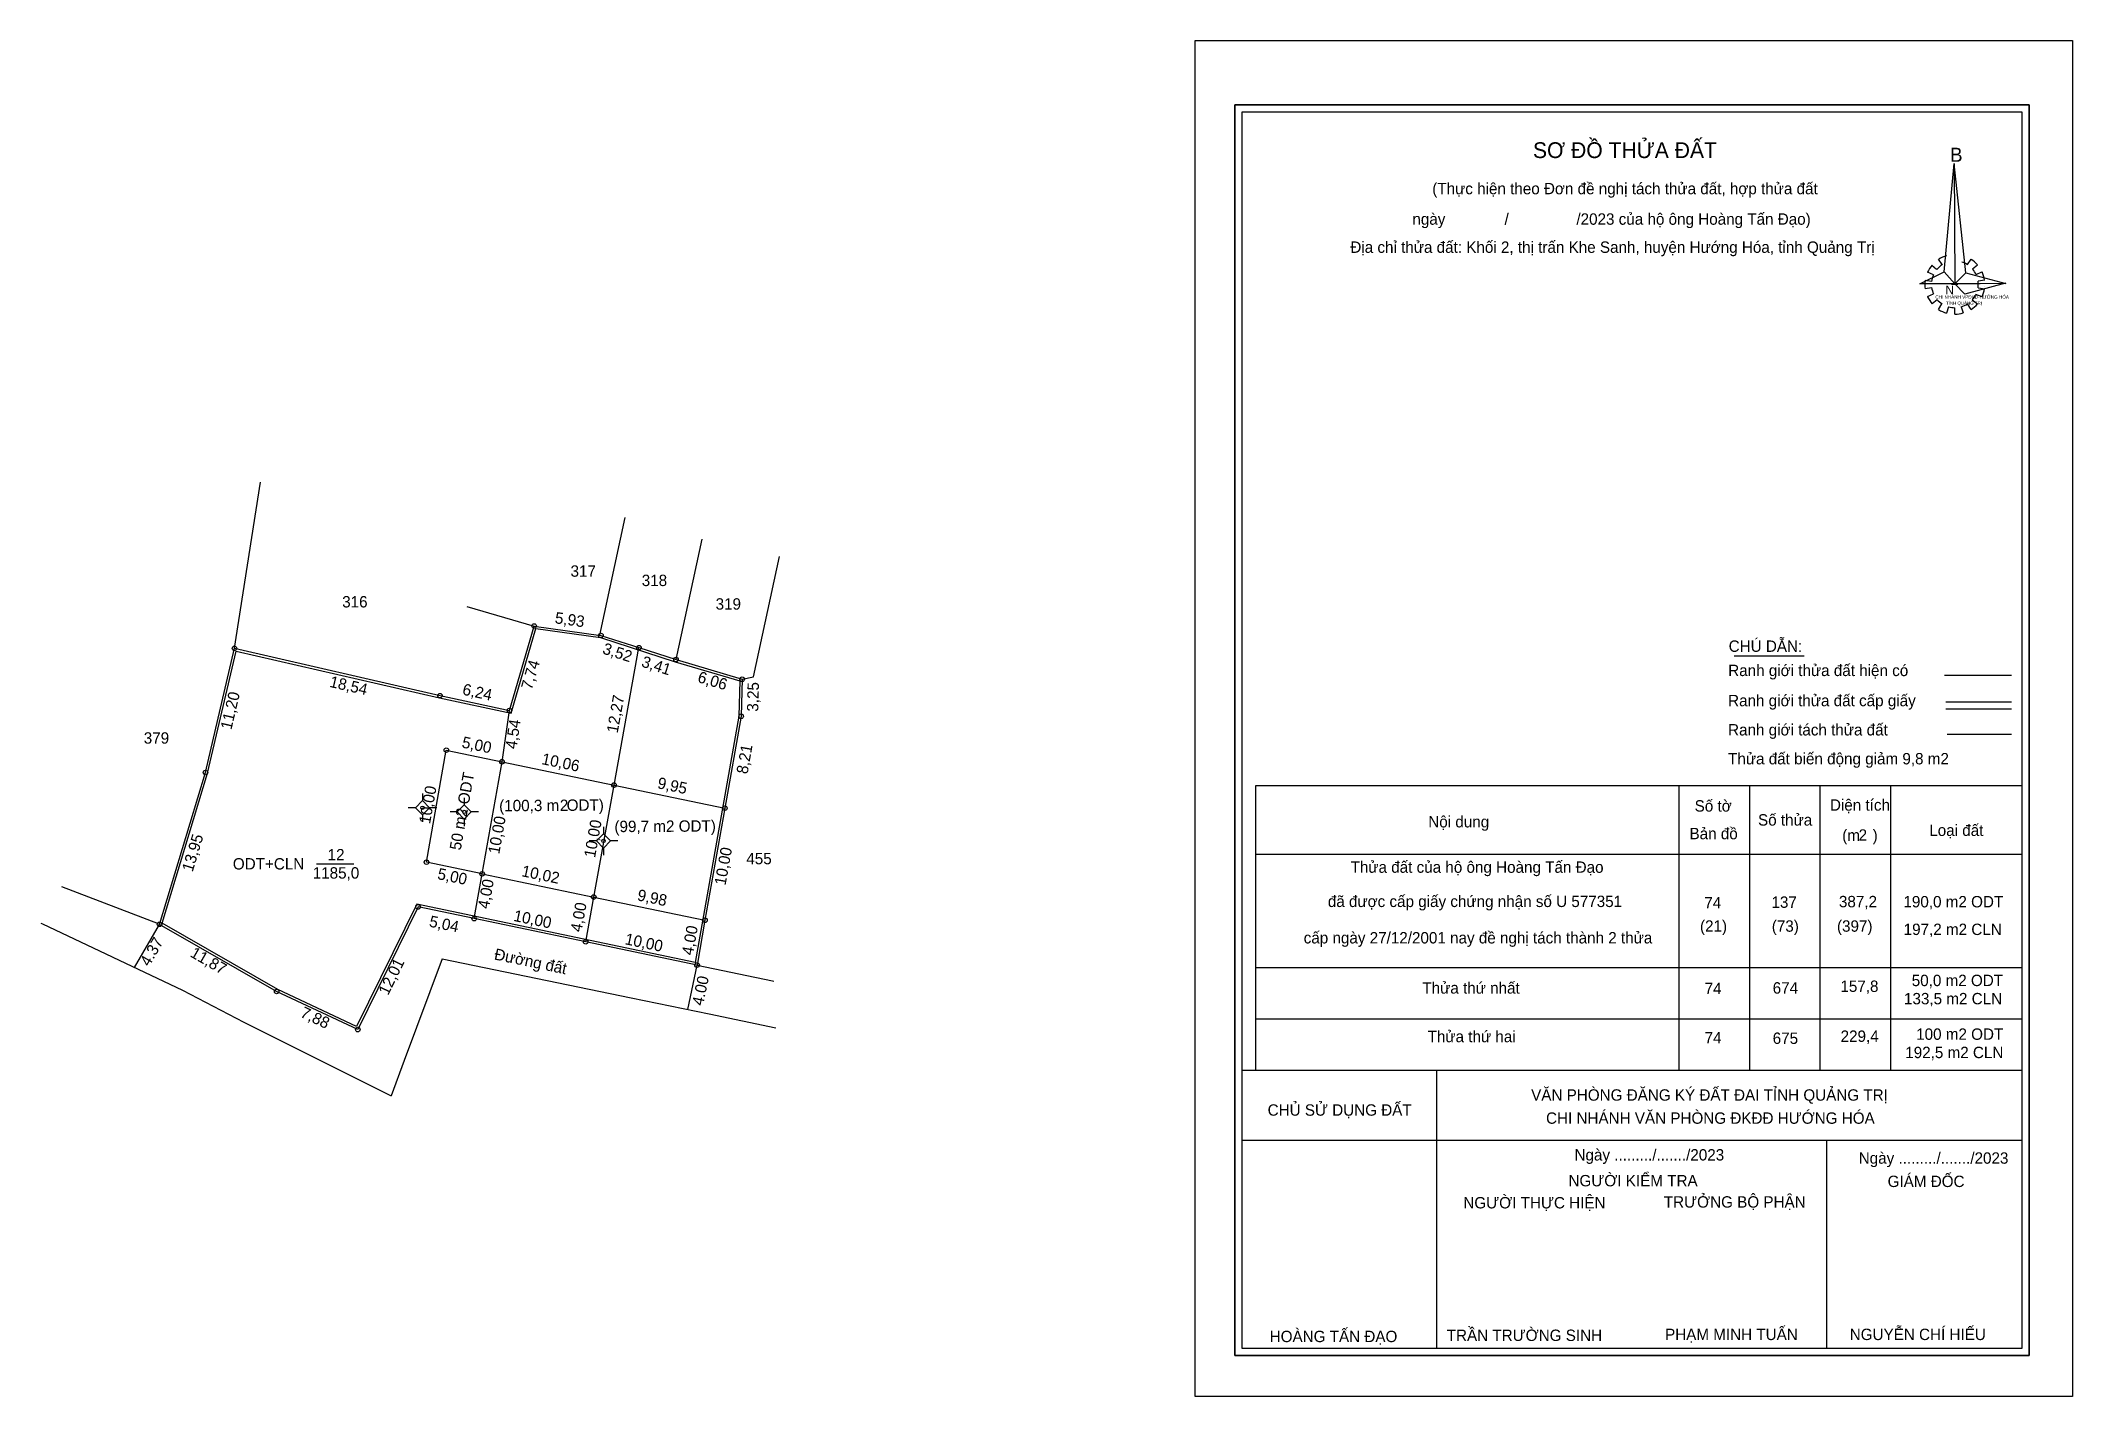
# Model space of a CAD drawing. Extents: x -189 to -10, y -57 to 62.
import ezdxf

# ---------------------------------------------------------------- set-up
doc = ezdxf.new("R2010")
doc.units = 0
for name, color, linetype in [('Level 1', 7, 'Continuous'), ('Level 10', 7, 'Continuous'), ('Level 11', 7, 'Continuous'), ('Level 14', 7, 'Continuous'), ('Level 16', 7, 'Continuous'), ('Level 2', 7, 'Continuous'), ('Level 20', 7, 'Continuous'), ('Level 36', 7, 'Continuous'), ('Level 49', 7, 'Continuous'), ('Level 5', 7, 'Continuous'), ('Level 62', 7, 'Continuous'), ('Level 63', 7, 'Continuous'), ('Level 7', 7, 'Continuous')]:
    doc.layers.add(name, color=color, linetype=linetype)

msp = doc.modelspace()

# ---------------------------------------------------------------- linework, layer by layer
at = {"layer": 'Level 1'}
for p, q in [((-14.2, -53.35), (-14.2, 56.6)), ((-21.84, 42.54), (-22.15, 43.01)), ((-19.61, 42.54), (-19.3, 43.01)), ((-23.34, 41.17), (-22.78, 41.08)), ((-22.61, 41.65), (-23.12, 41.87)), ((-22.75, 42.51), (-22.32, 42.13)), ((-18.74, 42.51), (-19.16, 42.15)), ((-18.85, 41.67), (-18.34, 41.92)), ((-18.1, 41.17), (-18.68, 41.08)), ((-22.78, 40.51), (-23.34, 40.42)), ((-23.12, 39.73), (-22.61, 39.98)), ((-22.27, 39.44), (-22.71, 39.09)), ((-21.01, 40.83), (-20.46, 40.83)), ((-19.19, 39.44), (-18.73, 39.1)), ((-18.33, 39.71), (-18.87, 39.92)), ((-18.68, 40.51), (-18.1, 40.42)), ((-18.1, 40.64), (-18.1, 40.64)), ((-18.1, 40.64), (-18.1, 40.64)), ((-22.15, 38.61), (-21.86, 39.11)), ((-21.28, 38.84), (-21.45, 38.29)), ((-20.73, 38.2), (-20.73, 38.75)), ((-20.17, 38.84), (-20, 38.3)), ((-19.3, 38.61), (-19.61, 39.09))]:
    msp.add_line(p, q, dxfattribs=at)
msp.add_lwpolyline([(-14.2, 56.6), (-83.99, 56.6), (-83.99, -53.35), (-14.2, -53.35)], dxfattribs=at)
for points in [[(-20.77, 51.42), (-20.73, 40.85), (-21.65, 41.9)], [(-20.77, 51.42), (-20.73, 40.85), (-19.76, 41.83)], [(-23.81, 40.85), (-21.65, 41.9), (-20.73, 40.85)], [(-16.23, 40.89), (-20.73, 40.85), (-19.76, 41.83)], [(-16.26, 40.9), (-19.84, 39.94), (-20.73, 40.85)]]:
    msp.add_lwpolyline(points, close=True, dxfattribs=at)
for centre, major_axis, start_param, end_param in [((-20.72, 40.81), (2.63, 0), 1.84956, 2.139009), ((-20.72, 40.81), (2.63, 0), 0.710562, 0.996872), ((-20.74, 40.78), (2.21, -1.43), 3.569886, 3.856919), ((-20.72, 40.81), (2.63, 0), 2.439582, 2.724002), ((-20.72, 40.81), (2.06, 0), 2.723685, 3.015158), ((-20.72, 40.81), (2.06, 0), 2.133735, 2.444963), ((-20.72, 40.81), (2.06, 0), 1.002709, 1.275562), ((-20.72, 40.81), (2.06, 0), 0.426784, 0.706465), ((-20.72, 40.81), (2.06, 0), 6.135584, 6.416185), ((-20.72, 40.81), (2.63, 0), 0.139051, 0.433933), ((-20.72, 40.81), (2.63, 0), 3.569886, 3.856919), ((-20.72, 40.81), (2.06, 0), 3.2823, 3.561051), ((-20.72, 40.81), (2.06, 0), 3.860776, 4.132583), ((-20.72, 40.81), (2.06, 0), 5.549695, 5.830716), ((-20.72, 40.81), (2.63, 0), 5.849798, 6.138396), ((-20.74, 40.8), (2.63, 0), 4.147091, 4.436593), ((-20.72, 40.81), (2.06, 0), 4.438547, 4.71314), ((-20.72, 40.81), (2.63, 0), 4.71301, 4.997611), ((-20.72, 40.81), (2.06, 0), 4.990871, 5.284602), ((-20.72, 40.81), (2.63, 0), 5.285614, 5.570855)]:
    msp.add_ellipse(centre, major_axis=major_axis, ratio=0.995001, start_param=start_param, end_param=end_param, dxfattribs=at)
at = {"layer": 'Level 10'}
for p, q in [((-138.57, -3.2), (-136.38, 8.88)), ((-148.41, -1.15), (-147.76, 3.35)), ((-150.16, -11), (-148.41, -1.15)), ((-140.35, -13.04), (-138.57, -3.2)), ((-150.86, -14.94), (-150.16, -11)), ((-141.06, -16.98), (-140.35, -13.04))]:
    msp.add_line(p, q, dxfattribs=at)
msp.add_lwpolyline([(-127.31, 6.1), (-127.39, 2.85), (-128.83, -5.23), (-130.58, -15.08), (-131.27, -19.02), (-141.06, -16.98), (-150.86, -14.94), (-155.79, -13.91), (-161.09, -24.69), (-168.22, -21.34), (-178.52, -15.44), (-174.48, -2.09), (-171.93, 8.82), (-153.86, 4.66), (-147.76, 3.35), (-145.59, 10.78), (-139.72, 9.95), (-136.38, 8.88), (-133.12, 7.83), (-127.31, 6.1)], dxfattribs=at)
at = {"layer": 'Level 11'}
for p, q in [((-156.03, -5.19), (-156.65, -5.19)), ((-155.4, -4.56), (-156.03, -5.19)), ((-156.03, -5.19), (-155.4, -5.81)), ((-155.4, -3.94), (-155.4, -4.56)), ((-154.78, -5.19), (-155.4, -4.56)), ((-155.4, -5.81), (-154.78, -5.19)), ((-154.15, -5.19), (-154.78, -5.19)), ((-151.73, -4.94), (-152.36, -5.56)), ((-151.73, -4.31), (-151.73, -4.94)), ((-151.11, -5.56), (-151.73, -4.94)), ((-155.4, -5.81), (-155.4, -6.44)), ((-152.36, -5.56), (-152.98, -5.56)), ((-152.36, -5.56), (-151.73, -6.19)), ((-151.73, -6.19), (-151.11, -5.56)), ((-151.73, -6.19), (-151.73, -6.81)), ((-150.48, -5.56), (-151.11, -5.56)), ((-139.49, -6.86), (-139.49, -7.49)), ((-140.12, -8.11), (-140.74, -8.11)), ((-139.49, -7.49), (-140.12, -8.11)), ((-140.12, -8.11), (-139.49, -8.74)), ((-138.87, -8.11), (-139.49, -7.49)), ((-139.49, -8.74), (-138.87, -8.11)), ((-139.49, -8.74), (-139.49, -9.36)), ((-138.24, -8.11), (-138.87, -8.11))]:
    msp.add_line(p, q, dxfattribs=at)
for centre in [(-155.4, -5.19), (-151.73, -5.56), (-139.49, -8.11)]:
    msp.add_circle(centre, 0.15, dxfattribs=at)
at = {"layer": 'Level 14'}
for p, q in [((-148.41, -1.15), (-138.57, -3.2)), ((-138.57, -3.2), (-128.83, -5.23)), ((-150.16, -11), (-140.35, -13.04)), ((-140.35, -13.04), (-130.58, -15.08))]:
    msp.add_line(p, q, dxfattribs=at)
msp.add_lwpolyline([(-150.16, -11), (-155.05, -9.98), (-153.31, -0.13), (-148.41, -1.15)], dxfattribs=at)
at = {"layer": 'Level 16'}
for p, q in [((-171.93, 8.82), (-169.65, 23.42)), ((-139.83, 9.97), (-137.58, 20.32)), ((-133.12, 7.83), (-130.83, 18.42)), ((-151.5, 12.5), (-145.59, 10.78)), ((-40.13, 8.15), (-33.97, 8.15)), ((-187.14, -12.12), (-178.64, -15.37))]:
    msp.add_line(p, q, dxfattribs=at)
for points in [[(-127.31, 6.1), (-126.3, 6.31), (-124.01, 16.9)], [(-188.96, -15.34), (-188.8, -15.41), (-176.49, -21.22), (-171.1, -24.03), (-158.16, -30.52)], [(-153.67, -18.46), (-137.06, -21.9), (-130.21, -23.32), (-124.34, -24.54)], [(-131.27, -19.02), (-124.63, -20.41), (-124.52, -20.43)]]:
    msp.add_lwpolyline(points, dxfattribs=at)
msp.add_lwpolyline([(-127.52, 5.95), (-127.59, 2.87), (-131.44, -18.78), (-155.91, -13.68), (-161.19, -24.42), (-168.13, -21.16), (-178.29, -15.34), (-174.29, -2.14), (-171.78, 8.58), (-153.91, 4.47), (-147.62, 3.12), (-145.45, 10.56), (-139.77, 9.76), (-133.18, 7.64)], close=True, dxfattribs=at)
at = {"layer": 'Level 2'}
msp.add_lwpolyline([(-87.48, 62.23), (-10.39, 62.23), (-10.39, -56.93), (-87.48, -56.93)], close=True, dxfattribs=at)
at = {"layer": 'Level 20'}
for centre in [(-145.59, 10.78), (-171.93, 8.82), (-139.72, 9.95), (-136.38, 8.88), (-136.38, 8.88), (-133.12, 7.83), (-127.31, 6.1), (-127.31, 6.1), (-153.86, 4.66), (-147.76, 3.35), (-147.76, 3.35), (-127.39, 2.85), (-153.31, -0.13), (-148.41, -1.15), (-148.41, -1.15), (-174.48, -2.09), (-138.57, -3.2), (-138.57, -3.2), (-128.83, -5.23), (-155.05, -9.98), (-150.16, -11), (-150.16, -11), (-155.79, -13.91), (-140.35, -13.04), (-140.35, -13.04), (-178.52, -15.44), (-150.86, -14.94), (-150.86, -14.94), (-130.58, -15.08), (-141.06, -16.98), (-141.06, -16.98), (-131.27, -19.02), (-168.22, -21.34), (-161.09, -24.69)]:
    msp.add_circle(centre, 0.2, dxfattribs=at)
at = {"layer": 'Level 36'}
msp.add_lwpolyline([(-153.67, -18.46), (-157, -27.41), (-158.16, -30.52)], dxfattribs=at)
at = {"layer": 'Level 49'}
msp.add_lwpolyline([(-164.71, -10.12), (-161.44, -10.12)], dxfattribs=at)
at = {"layer": 'Level 5'}
for p, q in [((-180.7, -19.23), (-178.52, -15.44)), ((-132.09, -22.93), (-131.27, -19.02))]:
    msp.add_line(p, q, dxfattribs=at)
at = {"layer": 'Level 62'}
for p, q in [((-21.63, 6.45), (-15.73, 6.45)), ((-21.5, 4.12), (-15.73, 4.12)), ((-21.5, 3.5), (-15.73, 3.5)), ((-21.39, 1.26), (-15.73, 1.26)), ((-44.96, -3.24), (-38.75, -3.24)), ((-44.96, -9.27), (-44.96, -3.24)), ((-38.75, -3.24), (-32.55, -3.24)), ((-38.75, -9.27), (-38.75, -3.24)), ((-32.55, -3.24), (-26.35, -3.24)), ((-32.55, -9.27), (-32.55, -3.24)), ((-26.35, -3.24), (-14.82, -3.24)), ((-26.35, -9.27), (-26.35, -3.24)), ((-82.17, -9.27), (-44.96, -9.27)), ((-82.17, -19.23), (-82.17, -9.27)), ((-44.96, -9.27), (-38.75, -9.27)), ((-44.96, -19.23), (-44.96, -9.27)), ((-38.75, -9.27), (-32.55, -9.27)), ((-38.75, -19.23), (-38.75, -9.27)), ((-32.55, -9.27), (-26.35, -9.27)), ((-32.55, -19.23), (-32.55, -9.27)), ((-26.35, -9.27), (-14.82, -9.27)), ((-26.35, -19.23), (-26.35, -9.27)), ((-82.17, -19.23), (-44.96, -19.23)), ((-82.17, -23.74), (-82.17, -19.23)), ((-44.96, -19.23), (-38.75, -19.23)), ((-44.96, -23.74), (-44.96, -19.23)), ((-38.75, -19.23), (-32.55, -19.23)), ((-38.75, -23.74), (-38.75, -19.23)), ((-32.55, -19.23), (-26.35, -19.23)), ((-32.55, -23.74), (-32.55, -19.23)), ((-26.35, -19.23), (-14.82, -19.23)), ((-26.35, -23.74), (-26.35, -19.23)), ((-82.17, -23.74), (-44.96, -23.74)), ((-82.17, -28.26), (-82.17, -23.74)), ((-44.96, -23.74), (-38.75, -23.74)), ((-44.96, -28.26), (-44.96, -23.74)), ((-38.75, -23.74), (-32.55, -23.74)), ((-38.75, -28.26), (-38.75, -23.74)), ((-32.55, -23.74), (-26.35, -23.74)), ((-32.55, -28.26), (-32.55, -23.74)), ((-26.35, -23.74), (-14.82, -23.74)), ((-26.35, -28.26), (-26.35, -23.74)), ((-83.37, -28.26), (-14.82, -28.26)), ((-66.24, -34.41), (-66.24, -28.26)), ((-84, -53.35), (-84, -28.86)), ((-83.37, -34.41), (-66.24, -34.41)), ((-83.37, -34.41), (-83.37, -34.41)), ((-83.37, -52.73), (-83.37, -34.41)), ((-66.24, -34.41), (-31.96, -34.41)), ((-66.24, -52.73), (-66.24, -34.41)), ((-31.96, -34.41), (-14.82, -34.41)), ((-31.96, -34.41), (-31.96, -34.41)), ((-31.96, -52.73), (-31.96, -34.41))]:
    msp.add_line(p, q, dxfattribs=at)
msp.add_lwpolyline([(-83.99, 56.6), (-14.2, 56.6), (-14.2, -53.35), (-83.99, -53.35)], close=True, dxfattribs=at)
for points in [[(-14.82, -28.25), (-14.82, -52.73), (-83.37, -52.73), (-83.37, 55.98), (-14.82, 55.98), (-14.82, -28.25)], [(-82.17, -9.27), (-82.17, -3.24), (-44.96, -3.24)]]:
    msp.add_lwpolyline(points, dxfattribs=at)

# ---------------------------------------------------------------- texts
at = {"layer": 'Level 1'}
for s, height, p in [('B', 1.24, (-21.15, 51.58)), ('CHI NHÁNH VPĐKĐ-HƯỚNG HÓA', 0.2932, (-22.44, 39.55)), ('TỈNH QUẢNG TRỊ', 0.2802, (-21.5, 39.02)), ('N', 0.775, (-21.55, 39.93)), ('317', 1, (-142.39, 15.11)), ('318', 1, (-136.13, 14.29)), ('316', 1, (-162.46, 12.41)), ('319', 1, (-129.64, 12.22)), ('379', 1, (-179.9, 0.44)), ('455', 1, (-126.94, -10.16))]:
    msp.add_text(s, height=height, dxfattribs=at).set_placement(p)
at = {"layer": 'Level 49'}
for s, p in [('12', (-163.74, -9.82)), ('ODT+CLN ', (-172.07, -10.62)), ('1185,0', (-165.05, -11.42))]:
    msp.add_text(s, height=1, dxfattribs=at).set_placement(p)
at = {"layer": 'Level 62'}
for s, height, p in [('SƠ ĐỒ THỬA ĐẤT', 1.3878, (-57.8, 51.91)), ('(Thực hiện theo Đơn đề nghị tách thửa đất, hợp thửa đất', 1, (-66.65, 48.73)), ('ngày              /                /2023 của hộ ông Hoàng Tấn Đạo)', 1, (-68.4, 46.05)), ('Địa chỉ thửa đất: Khối 2, thị trấn Khe Sanh, huyện Hướng Hóa, tỉnh Quảng Trị', 1, (-73.85, 43.58)), ('CHÚ DẪN:', 1, (-40.6, 8.51)), ('Ranh giới thửa đất hiện có', 1, (-40.64, 6.38)), ('Ranh giới thửa đất cấp giấy', 1, (-40.65, 3.73)), ('Ranh giới tách thửa đất', 1, (-40.65, 1.16)), ('Thửa đất biến động giảm 9,8 m2', 1, (-40.65, -1.38)), ('Số tờ', 1, (-43.59, -5.53)), ('Diện tích', 1, (-31.7, -5.45)), ('Nội dung', 1, (-67, -6.92)), ('Bản đồ', 1, (-44.04, -7.96)), ('Số thửa', 1, (-38.02, -6.76)), ('(m   )', 1, (-30.62, -8.11)), ('2', 1, (-29.18, -8.09)), ('Loại đất', 1, (-22.97, -7.67)), ('Thửa đất của hộ ông Hoàng Tấn Đạo', 1, (-73.83, -10.91)), (' đã được cấp giấy chứng nhận số U 577351 ', 1, (-76.2, -13.92)), ('74', 1, (-42.74, -14.04)), ('137', 1, (-36.84, -13.99)), ('387,2', 1, (-30.91, -13.94)), ('190,0 m2 ODT', 1, (-25.24, -13.95)), ('cấp ngày 27/12/2001 nay đề nghị tách thành 2 thửa', 1, (-77.95, -17.12)), ('(21)', 1, (-43.12, -16.09)), ('(73)', 1, (-36.81, -16.09)), ('(397)', 1, (-31.08, -16.09)), ('197,2 m2 CLN', 1, (-25.22, -16.38)), ('Thửa thứ nhất', 1, (-67.52, -21.53)), ('74', 1, (-42.71, -21.57)), ('674', 1, (-36.73, -21.53)), ('157,8', 1, (-30.78, -21.38)), ('50,0 m2 ODT', 1, (-24.51, -20.87)), ('133,5 m2 CLN', 1, (-25.19, -22.47)), ('Thửa thứ hai', 1, (-67.06, -25.8)), ('74', 1, (-42.71, -25.9)), ('675', 1, (-36.73, -25.95)), ('229,4', 1, (-30.76, -25.77)), ('100 m2 ODT', 1, (-24.12, -25.59)), ('192,5 m2 CLN', 1, (-25.08, -27.2)), ('VĂN PHÒNG ĐĂNG KÝ ĐẤT ĐAI TỈNH QUẢNG TRỊ', 1, (-57.96, -30.94)), ('CHỦ SỬ DỤNG ĐẤT', 1, (-81.12, -32.26)), ('CHI NHÁNH VĂN PHÒNG ĐKĐĐ HƯỚNG HÓA', 1, (-56.65, -32.97)), ('Ngày ........./......./2023', 1, (-54.15, -36.2)), ('Ngày ........./......./2023', 1, (-29.17, -36.48)), ('NGƯỜI KIỂM TRA', 1, (-54.68, -38.47)), ('GIÁM ĐỐC', 1, (-26.63, -38.53)), ('NGƯỜI THỰC HIỆN', 1, (-63.92, -40.41)), ('TRƯỞNG BỘ PHẬN', 1, (-46.3, -40.34)), ('HOÀNG TẤN ĐẠO', 1, (-80.94, -52.16)), ('TRẦN TRƯỜNG SINH', 1, (-65.38, -52.06)), ('PHẠM MINH TUẤN', 1, (-46.19, -51.98)), ('NGUYỄN CHÍ HIẾU', 1, (-29.96, -51.98))]:
    msp.add_text(s, height=height, dxfattribs=at).set_placement(p)
at = {"layer": 'Level 63'}
for s, rotation, p in [('4.37', 60.0926, (-179.43, -19.21)), ('4.00', 78.1557, (-130.75, -22.64))]:
    msp.add_text(s, height=1, rotation=rotation, dxfattribs=at).set_placement(p)
at = {"layer": 'Level 7'}
for s, rotation, p in [('5,93', 351.9519, (-143.81, 11.03)), ('3,52', 342.192, (-139.65, 8.38)), ('7,74', 73.7191, (-145.8, 5.12)), ('3,41', 342.1927, (-136.23, 7.23)), ('18,54', 347.0355, (-163.63, 5.44)), ('6,24', 347.8796, (-151.95, 4.76)), ('6,06', 343.4184, (-131.29, 5.87)), ('3,25', 88.5899, (-125.89, 3.24)), ('11,20', 76.8444, (-172.2, 1.61)), ('12,27', 79.7213, (-138.25, 1.32)), ('4,54', 81.8207, (-147.14, -0.08)), ('5,00', 348.2291, (-152, 0.11)), ('8,21', 79.9399, (-126.84, -2.28)), ('10,06', 348.2277, (-144.99, -1.35)), ('10,00', 79.9398, (-154.74, -6.66)), ('50 m2 ODT', 79.9399, (-152.05, -8.98)), ('9,95', 348.228, (-134.81, -3.47)), ('(100,3 m', 0.3492, (-148.66, -5.51)), ('2', 0.3492, (-143.33, -5.48)), (' ODT)', 0.3492, (-143.1, -5.47)), ('10,00', 79.9399, (-148.66, -9.32)), ('10,00', 79.7217, (-140.24, -9.64)), ('(99,7 m2 ODT)', 0.3492, (-138.53, -7.34)), ('13,95', 73.163, (-175.61, -10.89)), ('10,00', 79.9392, (-128.77, -12.06)), ('5,00', 348.228, (-154.15, -11.45)), ('10,02', 348.2279, (-146.75, -11.2)), ('4,00', 79.9403, (-149.57, -14.13)), ('9,98', 348.2283, (-136.58, -13.32)), ('10,00', 348.2277, (-147.46, -15.13)), ('4,00', 79.721, (-141.43, -16.17)), ('5,04', 348.2286, (-154.87, -15.63)), ('4,00', 79.9405, (-131.64, -18.21)), ('11,87', 330.1952, (-175.9, -18.23)), ('Đường đất', 348.228, (-149.16, -18.52)), ('10,00', 348.2279, (-137.67, -17.18)), ('12,01', 63.8189, (-158.43, -21.74)), ('7,88', 334.8337, (-166.22, -23.54))]:
    msp.add_text(s, height=1, rotation=rotation, dxfattribs=at).set_placement(p)

doc.saveas('drawing.dxf')
